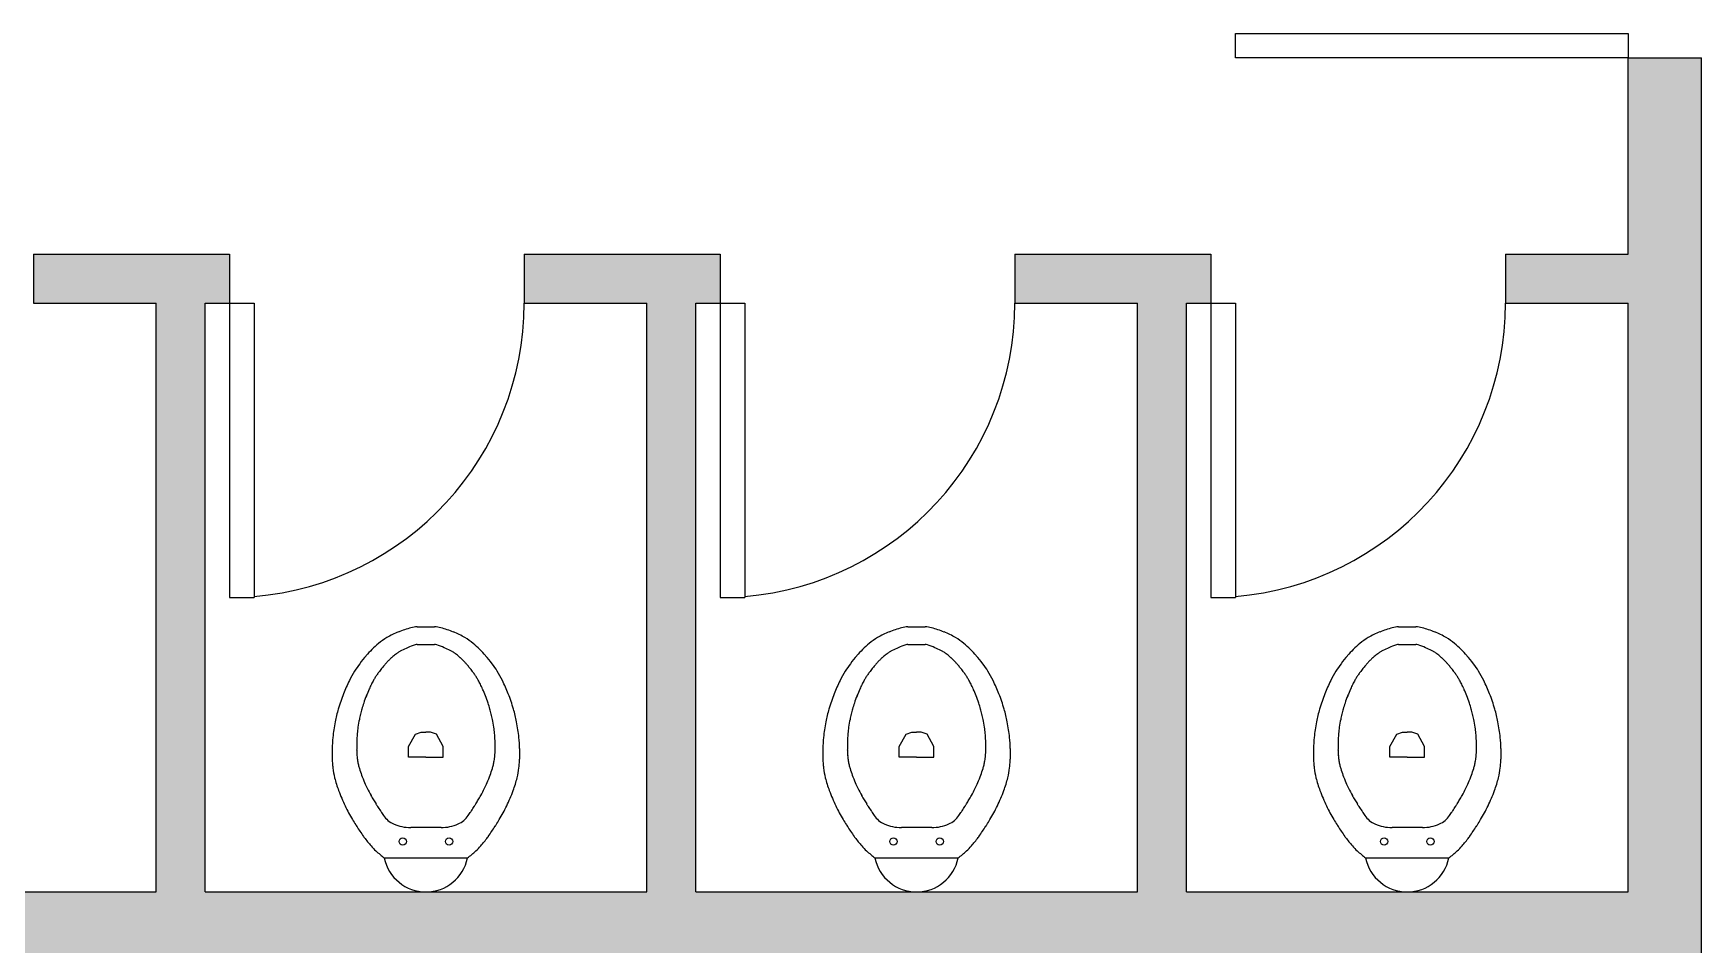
# Model space of a CAD drawing. Header units: metres. Extents: x 95 to 486, y 2972 to 3465.
# Drawn here: x 177.479 to 180.879, y 3417.017 to 3418.874 of the extents above; entities that cross this region are included whole.
import ezdxf

# ---------------------------------------------------------------- set-up
doc = ezdxf.new("R2010")
doc.units = ezdxf.units.M
for name, color, linetype in [('0_MUROS', 7, 'Continuous'), ('0_PUERTAS-VENTANAS', 3, 'Continuous'), ('0_SANITARIOS', 1, 'Continuous')]:
    doc.layers.add(name, color=color, linetype=linetype)

msp = doc.modelspace()

# ---------------------------------------------------------------- hatches: boundary and pattern name
at = {"layer": '0_MUROS'}
msp.add_hatch(color=256, dxfattribs=at).paths.add_polyline_path([(180.8786, 3418.8245), (180.7286, 3418.8245), (180.7286, 3418.4245), (180.4786, 3418.4245), (180.4786, 3418.3245), (180.7286, 3418.3245), (180.7286, 3417.1245), (179.8286, 3417.1245), (179.8286, 3418.3245), (179.8786, 3418.3245), (179.8786, 3418.4245), (179.4786, 3418.4245), (179.4786, 3418.3245), (179.7286, 3418.3245), (179.7286, 3417.1245), (178.8286, 3417.1245), (178.8286, 3418.3245), (178.8786, 3418.3245), (178.8786, 3418.4245), (178.4786, 3418.4245), (178.4786, 3418.3245), (178.7286, 3418.3245), (178.7286, 3417.1245), (177.8286, 3417.1245), (177.8286, 3418.3245), (177.8786, 3418.3245), (177.8786, 3418.4245), (177.4786, 3418.4245), (177.4786, 3418.3245), (177.7286, 3418.3245), (177.7286, 3417.1245), (176.8286, 3417.1245), (176.8286, 3418.3245), (176.8786, 3418.3245), (176.8786, 3418.4245), (176.8286, 3418.4245), (176.8286, 3418.8245), (176.7286, 3418.8245), (176.7286, 3417.1245), (175.8286, 3417.1245), (175.8286, 3418.4245), (175.7286, 3418.4245), (175.7286, 3417.1245), (174.8286, 3417.1245), (174.8286, 3418.4245), (174.7286, 3418.4245), (174.7286, 3417.1245), (171.3786, 3417.1245), (171.3786, 3416.9745), (174.7286, 3416.9745), (174.7286, 3415.6745), (174.8286, 3415.6745), (174.8286, 3416.9745), (175.7286, 3416.9745), (175.7286, 3415.6745), (175.8286, 3415.6745), (175.8286, 3416.9745), (176.7286, 3416.9745), (176.7286, 3415.2745), (176.8286, 3415.2745), (176.8286, 3416.9745), (177.7286, 3416.9745), (177.7286, 3415.7745), (177.4786, 3415.7745), (177.4786, 3415.6745), (177.8786, 3415.6745), (177.8786, 3415.7745), (177.8286, 3415.7745), (177.8286, 3416.9745), (178.7286, 3416.9745), (178.7286, 3415.7745), (178.4786, 3415.7745), (178.4786, 3415.6745), (178.8786, 3415.6745), (178.8786, 3415.7745), (178.8286, 3415.7745), (178.8286, 3416.9745), (179.7286, 3416.9745), (179.7286, 3415.7745), (179.4786, 3415.7745), (179.4786, 3415.6745), (179.8786, 3415.6745), (179.8786, 3415.7745), (179.8286, 3415.7745), (179.8286, 3416.9745), (180.7286, 3416.9745), (180.7286, 3415.7745), (180.4786, 3415.7745), (180.4786, 3415.6745), (180.7286, 3415.6745), (180.7286, 3415.2745), (180.8786, 3415.2745)])

# ---------------------------------------------------------------- linework, layer by layer
for p, q in [((180.7286, 3418.4245), (180.7286, 3418.8245)), ((180.7286, 3418.8245), (180.8786, 3418.8245)), ((180.8786, 3415.2745), (180.8786, 3418.8245)), ((177.4786, 3418.4245), (177.4786, 3418.3245)), ((177.4786, 3418.4245), (177.8786, 3418.4245)), ((177.8786, 3418.4245), (177.8786, 3418.3245)), ((178.4786, 3418.4245), (178.4786, 3418.3245)), ((178.4786, 3418.4245), (178.8786, 3418.4245)), ((178.8786, 3418.4245), (178.8786, 3418.3245)), ((179.4786, 3418.4245), (179.4786, 3418.3245)), ((179.4786, 3418.4245), (179.8786, 3418.4245)), ((179.8786, 3418.4245), (179.8786, 3418.3245)), ((180.4786, 3418.4245), (180.4786, 3418.3245)), ((180.4786, 3418.4245), (180.7286, 3418.4245)), ((177.4786, 3418.3245), (177.7286, 3418.3245)), ((177.7286, 3417.1245), (177.7286, 3418.3245)), ((177.8286, 3418.3245), (177.8786, 3418.3245)), ((177.8286, 3417.1245), (177.8286, 3418.3245)), ((178.4786, 3418.3245), (178.7286, 3418.3245)), ((178.7286, 3417.1245), (178.7286, 3418.3245)), ((178.8286, 3417.1245), (178.8286, 3418.3245)), ((178.8286, 3418.3245), (178.8786, 3418.3245)), ((179.4786, 3418.3245), (179.7286, 3418.3245)), ((179.7286, 3417.1245), (179.7286, 3418.3245)), ((179.8286, 3417.1245), (179.8286, 3418.3245)), ((179.8286, 3418.3245), (179.8786, 3418.3245)), ((180.4786, 3418.3245), (180.7286, 3418.3245)), ((180.7286, 3417.1245), (180.7286, 3418.3245)), ((176.8286, 3417.1245), (177.7286, 3417.1245)), ((177.8286, 3417.1245), (178.7286, 3417.1245)), ((178.8286, 3417.1245), (179.7286, 3417.1245)), ((179.8286, 3417.1245), (180.7286, 3417.1245))]:
    msp.add_line(p, q, dxfattribs=at)
at = {"layer": '0_PUERTAS-VENTANAS'}
for p, q in [((179.9286, 3418.8245), (179.9286, 3418.8745)), ((179.9286, 3418.8745), (180.7286, 3418.8745)), ((180.7286, 3418.8745), (180.7286, 3418.8245)), ((180.7286, 3418.8245), (179.9286, 3418.8245)), ((177.8786, 3418.3245), (177.8786, 3417.7245)), ((177.8786, 3418.3245), (177.9286, 3418.3245)), ((177.9286, 3418.3245), (177.9286, 3417.7245)), ((178.8786, 3418.3245), (178.8786, 3417.7245)), ((178.8786, 3418.3245), (178.9286, 3418.3245)), ((178.9286, 3418.3245), (178.9286, 3417.7245)), ((179.8786, 3418.3245), (179.8786, 3417.7245)), ((179.8786, 3418.3245), (179.9286, 3418.3245)), ((179.9286, 3418.3245), (179.9286, 3417.7245)), ((177.8786, 3417.7245), (177.9286, 3417.7245)), ((178.8786, 3417.7245), (178.9286, 3417.7245)), ((179.8786, 3417.7245), (179.9286, 3417.7245))]:
    msp.add_line(p, q, dxfattribs=at)
at = {"layer": '0_PUERTAS-VENTANAS', "color": 5}
for centre in [(177.8786, 3418.3245), (178.8786, 3418.3245), (179.8786, 3418.3245)]:
    msp.add_arc(centre, 0.6, 274.7636, 0, dxfattribs=at)
at = {"layer": '0_SANITARIOS', "color": 2}
for p, q in [((178.2608, 3417.6645), (178.2786, 3417.6645)), ((178.2786, 3417.6645), (178.2964, 3417.6645)), ((179.2608, 3417.6645), (179.2786, 3417.6645)), ((179.2786, 3417.6645), (179.2964, 3417.6645)), ((180.2608, 3417.6645), (180.2786, 3417.6645)), ((180.2786, 3417.6645), (180.2964, 3417.6645)), ((178.261, 3417.6287), (178.2786, 3417.6287)), ((178.2786, 3417.6287), (178.2962, 3417.6287)), ((179.261, 3417.6287), (179.2786, 3417.6287)), ((179.2786, 3417.6287), (179.2962, 3417.6287)), ((180.261, 3417.6287), (180.2786, 3417.6287)), ((180.2786, 3417.6287), (180.2962, 3417.6287)), ((178.2432, 3417.4211), (178.2573, 3417.4457)), ((178.2573, 3417.4457), (178.2692, 3417.4497)), ((178.2692, 3417.4497), (178.2786, 3417.4497)), ((178.288, 3417.4497), (178.2786, 3417.4497)), ((178.2999, 3417.4457), (178.288, 3417.4497)), ((178.314, 3417.4211), (178.2999, 3417.4457)), ((179.2432, 3417.4211), (179.2573, 3417.4457)), ((179.2573, 3417.4457), (179.2692, 3417.4497)), ((179.2692, 3417.4497), (179.2786, 3417.4497)), ((179.288, 3417.4497), (179.2786, 3417.4497)), ((179.2999, 3417.4457), (179.288, 3417.4497)), ((179.314, 3417.4211), (179.2999, 3417.4457)), ((180.2432, 3417.4211), (180.2573, 3417.4457)), ((180.2573, 3417.4457), (180.2692, 3417.4497)), ((180.2692, 3417.4497), (180.2786, 3417.4497)), ((180.288, 3417.4497), (180.2786, 3417.4497)), ((180.2999, 3417.4457), (180.288, 3417.4497)), ((180.314, 3417.4211), (180.2999, 3417.4457)), ((178.2432, 3417.3993), (178.2432, 3417.4211)), ((178.314, 3417.3993), (178.314, 3417.4211)), ((179.2432, 3417.3993), (179.2432, 3417.4211)), ((179.314, 3417.3993), (179.314, 3417.4211)), ((180.2432, 3417.3993), (180.2432, 3417.4211)), ((180.314, 3417.3993), (180.314, 3417.4211)), ((178.2786, 3417.3993), (178.2432, 3417.3993)), ((178.2786, 3417.3993), (178.314, 3417.3993)), ((179.2786, 3417.3993), (179.2432, 3417.3993)), ((179.2786, 3417.3993), (179.314, 3417.3993)), ((180.2786, 3417.3993), (180.2432, 3417.3993)), ((180.2786, 3417.3993), (180.314, 3417.3993)), ((178.2786, 3417.2555), (178.2476, 3417.2555)), ((178.3096, 3417.2555), (178.2786, 3417.2555)), ((179.2786, 3417.2555), (179.2476, 3417.2555)), ((179.3096, 3417.2555), (179.2786, 3417.2555)), ((180.2786, 3417.2555), (180.2476, 3417.2555)), ((180.3096, 3417.2555), (180.2786, 3417.2555)), ((178.1938, 3417.1938), (178.3634, 3417.1938)), ((179.1938, 3417.1938), (179.3634, 3417.1938)), ((180.1938, 3417.1938), (180.3634, 3417.1938))]:
    msp.add_line(p, q, dxfattribs=at)
for centre in [(178.2314, 3417.2271), (178.3258, 3417.2271), (179.2314, 3417.2271), (179.3258, 3417.2271), (180.2314, 3417.2271), (180.3258, 3417.2271)]:
    msp.add_circle(centre, 0.00738, dxfattribs=at)
for centre, radius, start, end in [((178.2923, 3417.4816), 0.1862, 112.0252, 120.0689), ((178.3052, 3417.4496), 0.2207, 104.9863, 112.0252), ((178.2608, 3417.6156), 0.0489, 90, 104.9863), ((178.2964, 3417.6156), 0.0489, 75.0137, 90), ((178.252, 3417.4496), 0.2207, 67.9748, 75.0137), ((178.2649, 3417.4816), 0.1862, 59.9311, 67.9748), ((179.2923, 3417.4816), 0.1862, 112.0252, 120.0689), ((179.3052, 3417.4496), 0.2207, 104.9863, 112.0252), ((179.2608, 3417.6156), 0.0489, 90, 104.9863), ((179.2964, 3417.6156), 0.0489, 75.0137, 90), ((179.252, 3417.4496), 0.2207, 67.9748, 75.0137), ((179.2649, 3417.4816), 0.1862, 59.9311, 67.9748), ((180.2923, 3417.4816), 0.1862, 112.0252, 120.0689), ((180.3052, 3417.4496), 0.2207, 104.9863, 112.0252), ((180.2608, 3417.6156), 0.0489, 90, 104.9863), ((180.2964, 3417.6156), 0.0489, 75.0137, 90), ((180.252, 3417.4496), 0.2207, 67.9748, 75.0137), ((180.2649, 3417.4816), 0.1862, 59.9311, 67.9748), ((178.3154, 3417.4696), 0.2091, 134.5972, 139.2907), ((178.3357, 3417.4489), 0.2381, 130.1987, 134.5972), ((178.2579, 3417.5411), 0.1175, 120.0689, 130.1987), ((178.2839, 3417.5168), 0.1139, 121.7176, 125.1338), ((178.2538, 3417.5655), 0.0567, 116.0471, 121.7176), ((178.3734, 3417.3209), 0.3289, 113.6942, 116.0471), ((178.314, 3417.4562), 0.1811, 108.53, 113.6942), ((178.261, 3417.6145), 0.0142, 90, 108.53), ((178.2962, 3417.6145), 0.0142, 71.47, 90), ((178.2432, 3417.4562), 0.1811, 66.3058, 71.47), ((178.1838, 3417.3209), 0.3289, 63.9529, 66.3058), ((178.3033, 3417.5655), 0.0567, 58.2824, 63.9529), ((178.2732, 3417.5168), 0.1139, 54.8662, 58.2824), ((178.2993, 3417.5411), 0.1175, 49.8013, 59.9311), ((178.2215, 3417.4489), 0.2381, 45.4028, 49.8013), ((178.2418, 3417.4696), 0.2091, 40.7093, 45.4028), ((179.3154, 3417.4696), 0.2091, 134.5972, 139.2907), ((179.3357, 3417.4489), 0.2381, 130.1987, 134.5972), ((179.2579, 3417.5411), 0.1175, 120.0689, 130.1987), ((179.2839, 3417.5168), 0.1139, 121.7176, 125.1338), ((179.2538, 3417.5655), 0.0567, 116.0471, 121.7176), ((179.3734, 3417.3209), 0.3289, 113.6942, 116.0471), ((179.314, 3417.4562), 0.1811, 108.53, 113.6942), ((179.261, 3417.6145), 0.0142, 90, 108.53), ((179.2962, 3417.6145), 0.0142, 71.47, 90), ((179.2432, 3417.4562), 0.1811, 66.3058, 71.47), ((179.1838, 3417.3209), 0.3289, 63.9529, 66.3058), ((179.3033, 3417.5655), 0.0567, 58.2824, 63.9529), ((179.2732, 3417.5168), 0.1139, 54.8662, 58.2824), ((179.2993, 3417.5411), 0.1175, 49.8013, 59.9311), ((179.2215, 3417.4489), 0.2381, 45.4028, 49.8013), ((179.2418, 3417.4696), 0.2091, 40.7093, 45.4028), ((180.3154, 3417.4696), 0.2091, 134.5972, 139.2907), ((180.3357, 3417.4489), 0.2381, 130.1987, 134.5972), ((180.2579, 3417.5411), 0.1175, 120.0689, 130.1987), ((180.2839, 3417.5168), 0.1139, 121.7176, 125.1338), ((180.2538, 3417.5655), 0.0567, 116.0471, 121.7176), ((180.3734, 3417.3209), 0.3289, 113.6942, 116.0471), ((180.314, 3417.4562), 0.1811, 108.53, 113.6942), ((180.261, 3417.6145), 0.0142, 90, 108.53), ((180.2962, 3417.6145), 0.0142, 71.47, 90), ((180.2432, 3417.4562), 0.1811, 66.3058, 71.47), ((180.1838, 3417.3209), 0.3289, 63.9529, 66.3058), ((180.3033, 3417.5655), 0.0567, 58.2824, 63.9529), ((180.2732, 3417.5168), 0.1139, 54.8662, 58.2824), ((180.2993, 3417.5411), 0.1175, 49.8013, 59.9311), ((180.2215, 3417.4489), 0.2381, 45.4028, 49.8013), ((180.2418, 3417.4696), 0.2091, 40.7093, 45.4028), ((178.3348, 3417.4467), 0.2386, 143.215, 147.6648), ((178.3894, 3417.4059), 0.3067, 139.2907, 143.215), ((178.3963, 3417.4154), 0.2651, 141.2528, 143.2993), ((178.3414, 3417.4594), 0.1947, 138.865, 141.2528), ((178.3272, 3417.4719), 0.1758, 136.944, 138.865), ((178.387, 3417.416), 0.2577, 135.3572, 136.944), ((178.2994, 3417.5025), 0.1346, 132.398, 135.3572), ((178.3141, 3417.4864), 0.1563, 129.6524, 132.398), ((178.2559, 3417.5567), 0.0651, 125.1338, 129.6524), ((178.3013, 3417.5567), 0.0651, 50.3476, 54.8662), ((178.2431, 3417.4864), 0.1563, 47.602, 50.3476), ((178.2578, 3417.5025), 0.1346, 44.6428, 47.602), ((178.1702, 3417.416), 0.2577, 43.056, 44.6428), ((178.23, 3417.4719), 0.1758, 41.135, 43.056), ((178.2158, 3417.4594), 0.1947, 38.7472, 41.135), ((178.1609, 3417.4154), 0.2651, 36.7007, 38.7472), ((178.1678, 3417.4059), 0.3067, 36.785, 40.7093), ((178.2224, 3417.4467), 0.2386, 32.3352, 36.785), ((179.3348, 3417.4467), 0.2386, 143.215, 147.6648), ((179.3894, 3417.4059), 0.3067, 139.2907, 143.215), ((179.3963, 3417.4154), 0.2651, 141.2528, 143.2993), ((179.3414, 3417.4594), 0.1947, 138.865, 141.2528), ((179.3272, 3417.4719), 0.1758, 136.944, 138.865), ((179.387, 3417.416), 0.2577, 135.3572, 136.944), ((179.2994, 3417.5025), 0.1346, 132.398, 135.3572), ((179.3141, 3417.4864), 0.1563, 129.6524, 132.398), ((179.2559, 3417.5567), 0.0651, 125.1338, 129.6524), ((179.3013, 3417.5567), 0.0651, 50.3476, 54.8662), ((179.2431, 3417.4864), 0.1563, 47.602, 50.3476), ((179.2578, 3417.5025), 0.1346, 44.6428, 47.602), ((179.1702, 3417.416), 0.2577, 43.056, 44.6428), ((179.23, 3417.4719), 0.1758, 41.135, 43.056), ((179.2158, 3417.4594), 0.1947, 38.7472, 41.135), ((179.1609, 3417.4154), 0.2651, 36.7007, 38.7472), ((179.1678, 3417.4059), 0.3067, 36.785, 40.7093), ((179.2224, 3417.4467), 0.2386, 32.3352, 36.785), ((180.3348, 3417.4467), 0.2386, 143.215, 147.6648), ((180.3894, 3417.4059), 0.3067, 139.2907, 143.215), ((180.3963, 3417.4154), 0.2651, 141.2528, 143.2993), ((180.3414, 3417.4594), 0.1947, 138.865, 141.2528), ((180.3272, 3417.4719), 0.1758, 136.944, 138.865), ((180.387, 3417.416), 0.2577, 135.3572, 136.944), ((180.2994, 3417.5025), 0.1346, 132.398, 135.3572), ((180.3141, 3417.4864), 0.1563, 129.6524, 132.398), ((180.2559, 3417.5567), 0.0651, 125.1338, 129.6524), ((180.3013, 3417.5567), 0.0651, 50.3476, 54.8662), ((180.2431, 3417.4864), 0.1563, 47.602, 50.3476), ((180.2578, 3417.5025), 0.1346, 44.6428, 47.602), ((180.1702, 3417.416), 0.2577, 43.056, 44.6428), ((180.23, 3417.4719), 0.1758, 41.135, 43.056), ((180.2158, 3417.4594), 0.1947, 38.7472, 41.135), ((180.1609, 3417.4154), 0.2651, 36.7007, 38.7472), ((180.1678, 3417.4059), 0.3067, 36.785, 40.7093), ((180.2224, 3417.4467), 0.2386, 32.3352, 36.785), ((178.4586, 3417.3919), 0.3736, 154.0435, 158.6416), ((178.2973, 3417.4704), 0.1942, 147.6648, 154.0435), ((178.3389, 3417.461), 0.192, 153.1266, 156.3425), ((178.3786, 3417.4409), 0.2365, 150.8541, 153.1266), ((178.2767, 3417.4977), 0.1199, 147.6623, 150.8541), ((178.332, 3417.4627), 0.1853, 145.4399, 147.6623), ((178.3439, 3417.4545), 0.1997, 143.2993, 145.4399), ((178.2133, 3417.4545), 0.1997, 34.5601, 36.7007), ((178.2252, 3417.4627), 0.1853, 32.3377, 34.5601), ((178.2805, 3417.4977), 0.1199, 29.1459, 32.3377), ((178.1786, 3417.4409), 0.2365, 26.8734, 29.1459), ((178.2183, 3417.461), 0.192, 23.6575, 26.8734), ((178.2599, 3417.4704), 0.1942, 25.9565, 32.3352), ((178.0986, 3417.3919), 0.3736, 21.3584, 25.9565), ((179.4586, 3417.3919), 0.3736, 154.0435, 158.6416), ((179.2973, 3417.4704), 0.1942, 147.6648, 154.0435), ((179.3389, 3417.461), 0.192, 153.1266, 156.3425), ((179.3786, 3417.4409), 0.2365, 150.8541, 153.1266), ((179.2767, 3417.4977), 0.1199, 147.6623, 150.8541), ((179.332, 3417.4627), 0.1853, 145.4399, 147.6623), ((179.3439, 3417.4545), 0.1997, 143.2993, 145.4399), ((179.2133, 3417.4545), 0.1997, 34.5601, 36.7007), ((179.2252, 3417.4627), 0.1853, 32.3377, 34.5601), ((179.2805, 3417.4977), 0.1199, 29.1459, 32.3377), ((179.1786, 3417.4409), 0.2365, 26.8734, 29.1459), ((179.2183, 3417.461), 0.192, 23.6575, 26.8734), ((179.2599, 3417.4704), 0.1942, 25.9565, 32.3352), ((179.0986, 3417.3919), 0.3736, 21.3584, 25.9565), ((180.4586, 3417.3919), 0.3736, 154.0435, 158.6416), ((180.2973, 3417.4704), 0.1942, 147.6648, 154.0435), ((180.3389, 3417.461), 0.192, 153.1266, 156.3425), ((180.3786, 3417.4409), 0.2365, 150.8541, 153.1266), ((180.2767, 3417.4977), 0.1199, 147.6623, 150.8541), ((180.332, 3417.4627), 0.1853, 145.4399, 147.6623), ((180.3439, 3417.4545), 0.1997, 143.2993, 145.4399), ((180.2133, 3417.4545), 0.1997, 34.5601, 36.7007), ((180.2252, 3417.4627), 0.1853, 32.3377, 34.5601), ((180.2805, 3417.4977), 0.1199, 29.1459, 32.3377), ((180.1786, 3417.4409), 0.2365, 26.8734, 29.1459), ((180.2183, 3417.461), 0.192, 23.6575, 26.8734), ((180.2599, 3417.4704), 0.1942, 25.9565, 32.3352), ((180.0986, 3417.3919), 0.3736, 21.3584, 25.9565), ((178.4684, 3417.3881), 0.3841, 158.6416, 163.5108), ((178.497, 3417.391), 0.3649, 158.6232, 161.0762), ((178.5127, 3417.3848), 0.3818, 156.3425, 158.6232), ((178.0445, 3417.3848), 0.3818, 21.3768, 23.6575), ((178.0602, 3417.391), 0.3649, 18.9238, 21.3768), ((178.0888, 3417.3881), 0.3841, 16.4892, 21.3584), ((179.4684, 3417.3881), 0.3841, 158.6416, 163.5108), ((179.497, 3417.391), 0.3649, 158.6232, 161.0762), ((179.5127, 3417.3848), 0.3818, 156.3425, 158.6232), ((179.0445, 3417.3848), 0.3818, 21.3768, 23.6575), ((179.0602, 3417.391), 0.3649, 18.9238, 21.3768), ((179.0888, 3417.3881), 0.3841, 16.4892, 21.3584), ((180.4684, 3417.3881), 0.3841, 158.6416, 163.5108), ((180.497, 3417.391), 0.3649, 158.6232, 161.0762), ((180.5127, 3417.3848), 0.3818, 156.3425, 158.6232), ((180.0445, 3417.3848), 0.3818, 21.3768, 23.6575), ((180.0602, 3417.391), 0.3649, 18.9238, 21.3768), ((180.0888, 3417.3881), 0.3841, 16.4892, 21.3584), ((178.3487, 3417.4235), 0.2593, 163.5108, 169.4386), ((178.4763, 3417.4096), 0.3399, 168.7198, 171.445), ((178.4229, 3417.4203), 0.2854, 166.4747, 168.7198), ((178.3882, 3417.4286), 0.2498, 164.075, 166.4747), ((178.3828, 3417.4301), 0.2441, 161.0762, 164.075), ((178.1744, 3417.4301), 0.2441, 15.925, 18.9238), ((178.1689, 3417.4286), 0.2498, 13.5253, 15.925), ((178.1343, 3417.4203), 0.2854, 11.2802, 13.5253), ((178.0809, 3417.4096), 0.3399, 8.555, 11.2802), ((178.2085, 3417.4235), 0.2593, 10.5614, 16.4892), ((179.3487, 3417.4235), 0.2593, 163.5108, 169.4386), ((179.4763, 3417.4096), 0.3399, 168.7198, 171.445), ((179.4229, 3417.4203), 0.2854, 166.4747, 168.7198), ((179.3882, 3417.4286), 0.2498, 164.075, 166.4747), ((179.3828, 3417.4301), 0.2441, 161.0762, 164.075), ((179.1744, 3417.4301), 0.2441, 15.925, 18.9238), ((179.1689, 3417.4286), 0.2498, 13.5253, 15.925), ((179.1343, 3417.4203), 0.2854, 11.2802, 13.5253), ((179.0809, 3417.4096), 0.3399, 8.555, 11.2802), ((179.2085, 3417.4235), 0.2593, 10.5614, 16.4892), ((180.3487, 3417.4235), 0.2593, 163.5108, 169.4386), ((180.4763, 3417.4096), 0.3399, 168.7198, 171.445), ((180.4229, 3417.4203), 0.2854, 166.4747, 168.7198), ((180.3882, 3417.4286), 0.2498, 164.075, 166.4747), ((180.3828, 3417.4301), 0.2441, 161.0762, 164.075), ((180.1744, 3417.4301), 0.2441, 15.925, 18.9238), ((180.1689, 3417.4286), 0.2498, 13.5253, 15.925), ((180.1343, 3417.4203), 0.2854, 11.2802, 13.5253), ((180.0809, 3417.4096), 0.3399, 8.555, 11.2802), ((180.2085, 3417.4235), 0.2593, 10.5614, 16.4892), ((178.5488, 3417.3862), 0.4629, 169.4386, 173.4513), ((178.5805, 3417.4081), 0.4436, 174.8989, 176.3489), ((178.3494, 3417.4287), 0.2116, 171.445, 174.8989), ((178.2078, 3417.4287), 0.2116, 5.1011, 8.555), ((177.9767, 3417.4081), 0.4436, 3.6511, 5.1011), ((178.0084, 3417.3862), 0.4629, 6.5487, 10.5614), ((179.5488, 3417.3862), 0.4629, 169.4386, 173.4513), ((179.5805, 3417.4081), 0.4436, 174.8989, 176.3489), ((179.3494, 3417.4287), 0.2116, 171.445, 174.8989), ((179.2078, 3417.4287), 0.2116, 5.1011, 8.555), ((178.9767, 3417.4081), 0.4436, 3.6511, 5.1011), ((179.0084, 3417.3862), 0.4629, 6.5487, 10.5614), ((180.5488, 3417.3862), 0.4629, 169.4386, 173.4513), ((180.5805, 3417.4081), 0.4436, 174.8989, 176.3489), ((180.3494, 3417.4287), 0.2116, 171.445, 174.8989), ((180.2078, 3417.4287), 0.2116, 5.1011, 8.555), ((179.9767, 3417.4081), 0.4436, 3.6511, 5.1011), ((180.0084, 3417.3862), 0.4629, 6.5487, 10.5614), ((178.3095, 3417.4137), 0.222, 173.4513, 179.2465), ((178.9001, 3417.4059), 0.8127, 179.2465, 180.3871), ((178.8009, 3417.4184), 0.6634, 178.9888, 179.8168), ((178.3635, 3417.4198), 0.226, 179.8168, 181.2352), ((178.2714, 3417.4278), 0.1338, 176.3489, 178.9888), ((178.9067, 3417.4316), 0.7694, 181.2352, 181.5772), ((178.1805, 3417.4116), 0.043, 181.5772, 183.0242), ((178.1952, 3417.4123), 0.0576, 183.0242, 183.8125), ((178.7834, 3417.4515), 0.6472, 183.8125, 184.0477), ((177.7738, 3417.4515), 0.6472, 355.9523, 356.1875), ((178.2858, 3417.4278), 0.1338, 1.0112, 3.6511), ((178.3766, 3417.4116), 0.043, 356.9758, 358.4228), ((178.362, 3417.4123), 0.0576, 356.1875, 356.9758), ((177.6505, 3417.4316), 0.7694, 358.4228, 358.7648), ((177.7563, 3417.4184), 0.6634, 0.1832, 1.0112), ((178.1937, 3417.4198), 0.226, 358.7648, 0.1832), ((178.2477, 3417.4137), 0.222, 0.7535, 6.5487), ((177.6571, 3417.4059), 0.8127, 359.6129, 0.7535), ((179.3095, 3417.4137), 0.222, 173.4513, 179.2465), ((179.9001, 3417.4059), 0.8127, 179.2465, 180.3871), ((179.8009, 3417.4184), 0.6634, 178.9888, 179.8168), ((179.3635, 3417.4198), 0.226, 179.8168, 181.2352), ((179.2714, 3417.4278), 0.1338, 176.3489, 178.9888), ((179.9067, 3417.4316), 0.7694, 181.2352, 181.5772), ((179.1805, 3417.4116), 0.043, 181.5772, 183.0242), ((179.1952, 3417.4123), 0.0576, 183.0242, 183.8125), ((179.7834, 3417.4515), 0.6472, 183.8125, 184.0477), ((178.7738, 3417.4515), 0.6472, 355.9523, 356.1875), ((179.2858, 3417.4278), 0.1338, 1.0112, 3.6511), ((179.3766, 3417.4116), 0.043, 356.9758, 358.4228), ((179.362, 3417.4123), 0.0576, 356.1875, 356.9758), ((178.6505, 3417.4316), 0.7694, 358.4228, 358.7648), ((178.7563, 3417.4184), 0.6634, 0.1832, 1.0112), ((179.1937, 3417.4198), 0.226, 358.7648, 0.1832), ((179.2477, 3417.4137), 0.222, 0.7535, 6.5487), ((178.6571, 3417.4059), 0.8127, 359.6129, 0.7535), ((180.3095, 3417.4137), 0.222, 173.4513, 179.2465), ((180.9001, 3417.4059), 0.8127, 179.2465, 180.3871), ((180.8009, 3417.4184), 0.6634, 178.9888, 179.8168), ((180.3635, 3417.4198), 0.226, 179.8168, 181.2352), ((180.2714, 3417.4278), 0.1338, 176.3489, 178.9888), ((180.9067, 3417.4316), 0.7694, 181.2352, 181.5772), ((180.1805, 3417.4116), 0.043, 181.5772, 183.0242), ((180.1952, 3417.4123), 0.0576, 183.0242, 183.8125), ((180.7834, 3417.4515), 0.6472, 183.8125, 184.0477), ((179.7738, 3417.4515), 0.6472, 355.9523, 356.1875), ((180.2858, 3417.4278), 0.1338, 1.0112, 3.6511), ((180.3766, 3417.4116), 0.043, 356.9758, 358.4228), ((180.362, 3417.4123), 0.0576, 356.1875, 356.9758), ((179.6505, 3417.4316), 0.7694, 358.4228, 358.7648), ((179.7563, 3417.4184), 0.6634, 0.1832, 1.0112), ((180.1937, 3417.4198), 0.226, 358.7648, 0.1832), ((180.2477, 3417.4137), 0.222, 0.7535, 6.5487), ((179.6571, 3417.4059), 0.8127, 359.6129, 0.7535), ((178.2741, 3417.4017), 0.1867, 180.3871, 182.7672), ((178.2321, 3417.3996), 0.1446, 182.7672, 184.8577), ((178.643, 3417.4346), 0.557, 184.8577, 185.9227), ((178.2283, 3417.3915), 0.14, 185.9227, 194.2054), ((178.2677, 3417.415), 0.1301, 184.0477, 185.3902), ((178.7045, 3417.4562), 0.5689, 185.3902, 186.0323), ((178.2061, 3417.4036), 0.0678, 186.0323, 190.0641), ((178.3386, 3417.4271), 0.2023, 190.0641, 192.397), ((178.235, 3417.4043), 0.0962, 192.397, 197.2573), ((178.4122, 3417.4594), 0.2817, 197.2573, 200.0968), ((178.145, 3417.4594), 0.2817, 339.9032, 342.7427), ((178.3222, 3417.4043), 0.0962, 342.7427, 347.603), ((178.2185, 3417.4271), 0.2023, 347.603, 349.9359), ((178.351, 3417.4036), 0.0678, 349.9359, 353.9677), ((177.8527, 3417.4562), 0.5689, 353.9677, 354.6098), ((178.2895, 3417.415), 0.1301, 354.6098, 355.9523), ((178.3289, 3417.3915), 0.14, 345.7946, 354.0773), ((177.9141, 3417.4346), 0.557, 354.0773, 355.1423), ((178.3251, 3417.3996), 0.1446, 355.1423, 357.2328), ((178.2831, 3417.4017), 0.1867, 357.2328, 359.6129), ((179.2741, 3417.4017), 0.1867, 180.3871, 182.7672), ((179.2321, 3417.3996), 0.1446, 182.7672, 184.8577), ((179.643, 3417.4346), 0.557, 184.8577, 185.9227), ((179.2283, 3417.3915), 0.14, 185.9227, 194.2054), ((179.2677, 3417.415), 0.1301, 184.0477, 185.3902), ((179.7045, 3417.4562), 0.5689, 185.3902, 186.0323), ((179.2061, 3417.4036), 0.0678, 186.0323, 190.0641), ((179.3386, 3417.4271), 0.2023, 190.0641, 192.397), ((179.235, 3417.4043), 0.0962, 192.397, 197.2573), ((179.4122, 3417.4594), 0.2817, 197.2573, 200.0968), ((179.145, 3417.4594), 0.2817, 339.9032, 342.7427), ((179.3222, 3417.4043), 0.0962, 342.7427, 347.603), ((179.2185, 3417.4271), 0.2023, 347.603, 349.9359), ((179.351, 3417.4036), 0.0678, 349.9359, 353.9677), ((178.8527, 3417.4562), 0.5689, 353.9677, 354.6098), ((179.2895, 3417.415), 0.1301, 354.6098, 355.9523), ((179.3289, 3417.3915), 0.14, 345.7946, 354.0773), ((178.9141, 3417.4346), 0.557, 354.0773, 355.1423), ((179.3251, 3417.3996), 0.1446, 355.1423, 357.2328), ((179.2831, 3417.4017), 0.1867, 357.2328, 359.6129), ((180.2741, 3417.4017), 0.1867, 180.3871, 182.7672), ((180.2321, 3417.3996), 0.1446, 182.7672, 184.8577), ((180.643, 3417.4346), 0.557, 184.8577, 185.9227), ((180.2283, 3417.3915), 0.14, 185.9227, 194.2054), ((180.2677, 3417.415), 0.1301, 184.0477, 185.3902), ((180.7045, 3417.4562), 0.5689, 185.3902, 186.0323), ((180.2061, 3417.4036), 0.0678, 186.0323, 190.0641), ((180.3386, 3417.4271), 0.2023, 190.0641, 192.397), ((180.235, 3417.4043), 0.0962, 192.397, 197.2573), ((180.4122, 3417.4594), 0.2817, 197.2573, 200.0968), ((180.145, 3417.4594), 0.2817, 339.9032, 342.7427), ((180.3222, 3417.4043), 0.0962, 342.7427, 347.603), ((180.2185, 3417.4271), 0.2023, 347.603, 349.9359), ((180.351, 3417.4036), 0.0678, 349.9359, 353.9677), ((179.8527, 3417.4562), 0.5689, 353.9677, 354.6098), ((180.2895, 3417.415), 0.1301, 354.6098, 355.9523), ((180.3289, 3417.3915), 0.14, 345.7946, 354.0773), ((179.9141, 3417.4346), 0.557, 354.0773, 355.1423), ((180.3251, 3417.3996), 0.1446, 355.1423, 357.2328), ((180.2831, 3417.4017), 0.1867, 357.2328, 359.6129), ((178.3423, 3417.4204), 0.2576, 194.2054, 200.3092), ((178.4557, 3417.4753), 0.3281, 200.0968, 202.9816), ((178.3333, 3417.4234), 0.1952, 202.9816, 206.7224), ((178.2239, 3417.4234), 0.1952, 333.2776, 337.0184), ((178.1015, 3417.4753), 0.3281, 337.0184, 339.9032), ((178.2149, 3417.4204), 0.2576, 339.6908, 345.7946), ((179.3423, 3417.4204), 0.2576, 194.2054, 200.3092), ((179.4557, 3417.4753), 0.3281, 200.0968, 202.9816), ((179.3333, 3417.4234), 0.1952, 202.9816, 206.7224), ((179.2239, 3417.4234), 0.1952, 333.2776, 337.0184), ((179.1015, 3417.4753), 0.3281, 337.0184, 339.9032), ((179.2149, 3417.4204), 0.2576, 339.6908, 345.7946), ((180.3423, 3417.4204), 0.2576, 194.2054, 200.3092), ((180.4557, 3417.4753), 0.3281, 200.0968, 202.9816), ((180.3333, 3417.4234), 0.1952, 202.9816, 206.7224), ((180.2239, 3417.4234), 0.1952, 333.2776, 337.0184), ((180.1015, 3417.4753), 0.3281, 337.0184, 339.9032), ((180.2149, 3417.4204), 0.2576, 339.6908, 345.7946), ((178.4417, 3417.4572), 0.3636, 200.3092, 205.654), ((178.6357, 3417.5756), 0.5336, 206.7224, 208.4998), ((178.3493, 3417.4201), 0.2078, 208.4998, 211.3481), ((182.5046, 3419.9513), 5.0733, 211.3481, 211.4571), ((174.0526, 3419.9513), 5.0733, 328.5429, 328.6519), ((178.2079, 3417.4201), 0.2078, 328.6519, 331.5002), ((177.9215, 3417.5756), 0.5336, 331.5002, 333.2776), ((178.1155, 3417.4572), 0.3636, 334.346, 339.6908), ((179.4417, 3417.4572), 0.3636, 200.3092, 205.654), ((179.6357, 3417.5756), 0.5336, 206.7224, 208.4998), ((179.3493, 3417.4201), 0.2078, 208.4998, 211.3481), ((183.5046, 3419.9513), 5.0733, 211.3481, 211.4571), ((175.0526, 3419.9513), 5.0733, 328.5429, 328.6519), ((179.2079, 3417.4201), 0.2078, 328.6519, 331.5002), ((178.9215, 3417.5756), 0.5336, 331.5002, 333.2776), ((179.1155, 3417.4572), 0.3636, 334.346, 339.6908), ((180.4417, 3417.4572), 0.3636, 200.3092, 205.654), ((180.6357, 3417.5756), 0.5336, 206.7224, 208.4998), ((180.3493, 3417.4201), 0.2078, 208.4998, 211.3481), ((184.5046, 3419.9513), 5.0733, 211.3481, 211.4571), ((176.0526, 3419.9513), 5.0733, 328.5429, 328.6519), ((180.2079, 3417.4201), 0.2078, 328.6519, 331.5002), ((179.9215, 3417.5756), 0.5336, 331.5002, 333.2776), ((180.1155, 3417.4572), 0.3636, 334.346, 339.6908), ((178.403, 3417.4386), 0.3207, 205.654, 211.3456), ((178.4498, 3417.4708), 0.32, 211.4571, 211.8912), ((181.4609, 3419.3444), 3.8664, 211.8912, 211.9267), ((178.5543, 3417.5332), 0.4417, 211.9267, 212.0315), ((178.2039, 3417.3141), 0.0285, 212.0315, 212.8376), ((195.4242, 3428.4278), 20.5236, 212.83762, 212.86764), ((178.2913, 3417.3577), 0.1255, 212.8676, 213.8734), ((179.9218, 3418.4523), 2.0893, 213.8734, 214.12), ((178.233, 3417.308), 0.0493, 214.12, 245.9305), ((178.3242, 3417.308), 0.0493, 294.0695, 325.88), ((176.6354, 3418.4523), 2.0893, 325.88, 326.1266), ((178.2659, 3417.3577), 0.1255, 326.1266, 327.1324), ((161.133, 3428.4278), 20.5236, 327.13236, 327.16238), ((178.3532, 3417.3141), 0.0285, 327.1624, 327.9685), ((178.0029, 3417.5332), 0.4417, 327.9685, 328.0733), ((175.0963, 3419.3444), 3.8664, 328.0733, 328.1088), ((178.1073, 3417.4708), 0.32, 328.1088, 328.5429), ((178.1542, 3417.4386), 0.3207, 328.6544, 334.346), ((179.403, 3417.4386), 0.3207, 205.654, 211.3456), ((179.4498, 3417.4708), 0.32, 211.4571, 211.8912), ((182.4609, 3419.3444), 3.8664, 211.8912, 211.9267), ((179.5543, 3417.5332), 0.4417, 211.9267, 212.0315), ((179.2039, 3417.3141), 0.0285, 212.0315, 212.8376), ((196.4242, 3428.4278), 20.5236, 212.83762, 212.86764), ((179.2913, 3417.3577), 0.1255, 212.8676, 213.8734), ((180.9218, 3418.4523), 2.0893, 213.8734, 214.12), ((179.233, 3417.308), 0.0493, 214.12, 245.9305), ((179.3242, 3417.308), 0.0493, 294.0695, 325.88), ((177.6354, 3418.4523), 2.0893, 325.88, 326.1266), ((179.2659, 3417.3577), 0.1255, 326.1266, 327.1324), ((162.133, 3428.4278), 20.5236, 327.13236, 327.16238), ((179.3532, 3417.3141), 0.0285, 327.1624, 327.9685), ((179.0029, 3417.5332), 0.4417, 327.9685, 328.0733), ((176.0963, 3419.3444), 3.8664, 328.0733, 328.1088), ((179.1073, 3417.4708), 0.32, 328.1088, 328.5429), ((179.1542, 3417.4386), 0.3207, 328.6544, 334.346), ((180.403, 3417.4386), 0.3207, 205.654, 211.3456), ((180.4498, 3417.4708), 0.32, 211.4571, 211.8912), ((183.4609, 3419.3444), 3.8664, 211.8912, 211.9267), ((180.5543, 3417.5332), 0.4417, 211.9267, 212.0315), ((180.2039, 3417.3141), 0.0285, 212.0315, 212.8376), ((197.4242, 3428.4278), 20.5236, 212.83762, 212.86764), ((180.2913, 3417.3577), 0.1255, 212.8676, 213.8734), ((181.9218, 3418.4523), 2.0893, 213.8734, 214.12), ((180.233, 3417.308), 0.0493, 214.12, 245.9305), ((180.3242, 3417.308), 0.0493, 294.0695, 325.88), ((178.6354, 3418.4523), 2.0893, 325.88, 326.1266), ((180.2659, 3417.3577), 0.1255, 326.1266, 327.1324), ((163.133, 3428.4278), 20.5236, 327.13236, 327.16238), ((180.3532, 3417.3141), 0.0285, 327.1624, 327.9685), ((180.0029, 3417.5332), 0.4417, 327.9685, 328.0733), ((177.0963, 3419.3444), 3.8664, 328.0733, 328.1088), ((180.1073, 3417.4708), 0.32, 328.1088, 328.5429), ((180.1542, 3417.4386), 0.3207, 328.6544, 334.346), ((180.8213, 3418.9116), 3.1523, 211.3456, 211.5687), ((178.3962, 3417.4215), 0.306, 211.5687, 212.2846), ((178.6682, 3417.5934), 0.6277, 212.2846, 213.3906), ((178.7404, 3417.6409), 0.7141, 213.3906, 214.4275), ((178.2476, 3417.3408), 0.0852, 245.9305, 270), ((178.3096, 3417.3408), 0.0852, 270, 294.0695), ((177.8168, 3417.6409), 0.7141, 325.5725, 326.6094), ((177.8889, 3417.5934), 0.6277, 326.6094, 327.7154), ((178.1609, 3417.4215), 0.306, 327.7154, 328.4313), ((175.7359, 3418.9116), 3.1523, 328.4313, 328.6544), ((181.8213, 3418.9116), 3.1523, 211.3456, 211.5687), ((179.3962, 3417.4215), 0.306, 211.5687, 212.2846), ((179.6682, 3417.5934), 0.6277, 212.2846, 213.3906), ((179.7404, 3417.6409), 0.7141, 213.3906, 214.4275), ((179.2476, 3417.3408), 0.0852, 245.9305, 270), ((179.3096, 3417.3408), 0.0852, 270, 294.0695), ((178.8168, 3417.6409), 0.7141, 325.5725, 326.6094), ((178.8889, 3417.5934), 0.6277, 326.6094, 327.7154), ((179.1609, 3417.4215), 0.306, 327.7154, 328.4313), ((176.7359, 3418.9116), 3.1523, 328.4313, 328.6544), ((182.8213, 3418.9116), 3.1523, 211.3456, 211.5687), ((180.3962, 3417.4215), 0.306, 211.5687, 212.2846), ((180.6682, 3417.5934), 0.6277, 212.2846, 213.3906), ((180.7404, 3417.6409), 0.7141, 213.3906, 214.4275), ((180.2476, 3417.3408), 0.0852, 245.9305, 270), ((180.3096, 3417.3408), 0.0852, 270, 294.0695), ((179.8168, 3417.6409), 0.7141, 325.5725, 326.6094), ((179.8889, 3417.5934), 0.6277, 326.6094, 327.7154), ((180.1609, 3417.4215), 0.306, 327.7154, 328.4313), ((177.7359, 3418.9116), 3.1523, 328.4313, 328.6544), ((178.1764, 3417.2543), 0.0304, 214.4275, 219.2635), ((179.8968, 3418.6607), 2.2524, 219.2635, 219.8247), ((178.2437, 3417.2822), 0.1, 219.8247, 227.9261), ((178.3418, 3417.3907), 0.2463, 227.9261, 233.086), ((178.2154, 3417.3907), 0.2463, 306.914, 312.0739), ((178.3135, 3417.2822), 0.1, 312.0739, 320.1753), ((176.6604, 3418.6607), 2.2524, 320.1753, 320.7365), ((178.3808, 3417.2543), 0.0304, 320.7365, 325.5725), ((179.1764, 3417.2543), 0.0304, 214.4275, 219.2635), ((180.8968, 3418.6607), 2.2524, 219.2635, 219.8247), ((179.2437, 3417.2822), 0.1, 219.8247, 227.9261), ((179.3418, 3417.3907), 0.2463, 227.9261, 233.086), ((179.2154, 3417.3907), 0.2463, 306.914, 312.0739), ((179.3135, 3417.2822), 0.1, 312.0739, 320.1753), ((177.6604, 3418.6607), 2.2524, 320.1753, 320.7365), ((179.3808, 3417.2543), 0.0304, 320.7365, 325.5725), ((180.1764, 3417.2543), 0.0304, 214.4275, 219.2635), ((181.8968, 3418.6607), 2.2524, 219.2635, 219.8247), ((180.2437, 3417.2822), 0.1, 219.8247, 227.9261), ((180.3418, 3417.3907), 0.2463, 227.9261, 233.086), ((180.2154, 3417.3907), 0.2463, 306.914, 312.0739), ((180.3135, 3417.2822), 0.1, 312.0739, 320.1753), ((178.6604, 3418.6607), 2.2524, 320.1753, 320.7365), ((180.3808, 3417.2543), 0.0304, 320.7365, 325.5725), ((178.2786, 3417.2109), 0.0865, 191.4232, 348.5768), ((179.2786, 3417.2109), 0.0865, 191.4232, 348.5768), ((180.2786, 3417.2109), 0.0865, 191.4232, 348.5768)]:
    msp.add_arc(centre, radius, start, end, dxfattribs=at)

doc.saveas('drawing.dxf')
